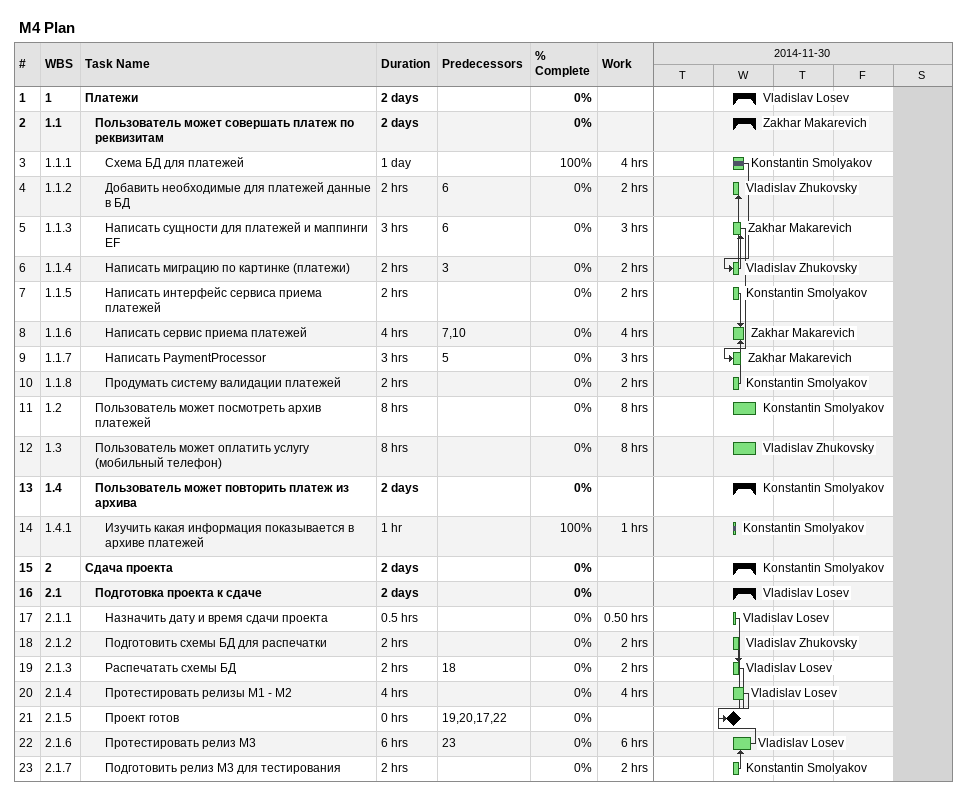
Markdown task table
M4 Plan

| ID | WBS | Task | Duration | Start | Finish | Predecessors | Resources | % complete | Work (h) |
|---|---|---|---|---|---|---|---|---|---|
| 1 | 1 | **Платежи** | 2d | 2014-12-03 | 2014-12-03 |  | Vladislav Losev | 0 |  |
| 2 | 1.1 | **Пользователь может совершать платеж по реквизитам** | 2d | 2014-12-03 | 2014-12-03 |  | Zakhar Makarevich | 0 |  |
| 3 | 1.1.1 | Схема БД для платежей | 1d | 2014-12-03 | 2014-12-03 |  | Konstantin Smolyakov | 100 | 4 |
| 4 | 1.1.2 | Добавить необходимые для платежей данные в БД | 2h | 2014-12-03 | 2014-12-03 | 6 | Vladislav Zhukovsky | 0 | 2 |
| 5 | 1.1.3 | Написать сущности для платежей и маппинги EF | 3h | 2014-12-03 | 2014-12-03 | 6 | Zakhar Makarevich | 0 | 3 |
| 6 | 1.1.4 | Написать миграцию по картинке (платежи) | 2h | 2014-12-03 | 2014-12-03 | 3 | Vladislav Zhukovsky | 0 | 2 |
| 7 | 1.1.5 | Написать интерфейс сервиса приема платежей | 2h | 2014-12-03 | 2014-12-03 |  | Konstantin Smolyakov | 0 | 2 |
| 8 | 1.1.6 | Написать сервис приема платежей | 4h | 2014-12-03 | 2014-12-03 | 7, 10 | Zakhar Makarevich | 0 | 4 |
| 9 | 1.1.7 | Написать PaymentProcessor | 3h | 2014-12-03 | 2014-12-03 | 5 | Zakhar Makarevich | 0 | 3 |
| 10 | 1.1.8 | Продумать систему валидации платежей | 2h | 2014-12-03 | 2014-12-03 |  | Konstantin Smolyakov | 0 | 2 |
| 11 | 1.2 | Пользователь может посмотреть архив платежей | 8h | 2014-12-03 | 2014-12-03 |  | Konstantin Smolyakov | 0 | 8 |
| 12 | 1.3 | Пользователь может оплатить услугу (мобильный телефон) | 8h | 2014-12-03 | 2014-12-03 |  | Vladislav Zhukovsky | 0 | 8 |
| 13 | 1.4 | **Пользователь может повторить платеж из архива** | 2d | 2014-12-03 | 2014-12-03 |  | Konstantin Smolyakov | 0 |  |
| 14 | 1.4.1 | Изучить какая информация показывается в архиве платежей | 1h | 2014-12-03 | 2014-12-03 |  | Konstantin Smolyakov | 100 | 1 |
| 15 | 2 | **Сдача проекта** | 2d | 2014-12-03 | 2014-12-03 |  | Konstantin Smolyakov | 0 |  |
| 16 | 2.1 | **Подготовка проекта к сдаче** | 2d | 2014-12-03 | 2014-12-03 |  | Vladislav Losev | 0 |  |
| 17 | 2.1.1 | Назначить дату и время сдачи проекта | 0.5h | 2014-12-03 | 2014-12-03 |  | Vladislav Losev | 0 | 0.50 |
| 18 | 2.1.2 | Подготовить схемы БД для распечатки | 2h | 2014-12-03 | 2014-12-03 |  | Vladislav Zhukovsky | 0 | 2 |
| 19 | 2.1.3 | Распечатать схемы БД | 2h | 2014-12-03 | 2014-12-03 | 18 | Vladislav Losev | 0 | 2 |
| 20 | 2.1.4 | Протестировать релизы M1 - M2 | 4h | 2014-12-03 | 2014-12-03 |  | Vladislav Losev | 0 | 4 |
| 21 | 2.1.5 | Проект готов | 0h | 2014-12-03 | 2014-12-03 | 19, 20, 17, 22 |  | 0 |  |
| 22 | 2.1.6 | Протестировать релиз M3 | 6h | 2014-12-03 | 2014-12-03 | 23 | Vladislav Losev | 0 | 6 |
| 23 | 2.1.7 | Подготовить релиз M3 для тестирования | 2h | 2014-12-03 | 2014-12-03 |  | Konstantin Smolyakov | 0 | 2 |
